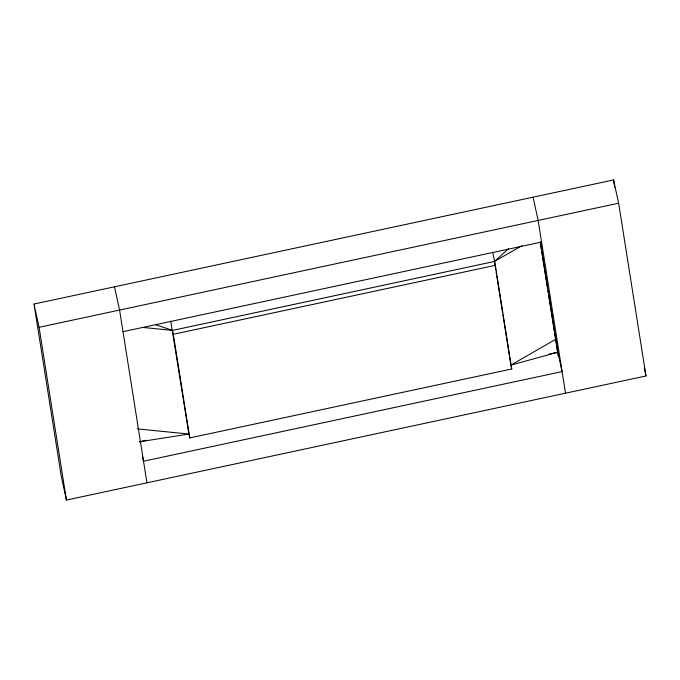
<?xml version="1.0" encoding="UTF-8"?>
<svg xmlns="http://www.w3.org/2000/svg" width="680" height="680" viewBox="0 0 680 680"><rect width="100%" height="100%" fill="white"/><g stroke="black" fill="none" stroke-linecap="round" stroke-linejoin="round"><path stroke-width="1.02" d="M508.504 248.761L494.471 261.46L172.499 330.403L142.962 327.445M521.968 245.633L494.471 261.46L495.796 269.841M509.728 357.782L510.892 365.109L555.798 339.26M510.892 365.109L557.855 352.214L540.379 241.893M34 304.036L613.556 179.945L618.638 203.209L646 375.964L66.445 500.055L61.361 476.79L34 304.036L39.083 327.301L66.445 500.055M39.083 327.301L618.638 203.209M122.995 331.661L541.569 242.046M495.32 265.336L511.734 368.985L189.762 437.929L173.34 334.279L495.32 265.336L492.728 252.314M146.472 440.291L139.281 441.838L188.912 434.052L189.762 437.929M548.607 354.195L557.855 352.214M137.232 428.876L188.912 434.052L170.748 321.249M155.584 324.692L172.499 330.403L173.34 334.279M644.232 367.872L646 375.964M533.06 197.183L538.144 220.448L565.505 393.193M557.226 349.35L562.088 371.603L143.514 461.227L142.409 456.169M511.105 366.078L511.734 368.985M114.495 286.807L119.578 310.072L146.94 482.817M613.556 179.945L614.72 187.272M540.192 242.199L541.356 249.526M541.688 251.625L547.494 288.269M547.825 290.36L548.156 292.459M548.488 294.55L554.293 331.194M554.625 333.285L558.271 356.32M496.128 271.932L496.468 274.023M496.8 276.123L502.596 312.766M502.928 314.857L509.396 355.691"/></g></svg>
